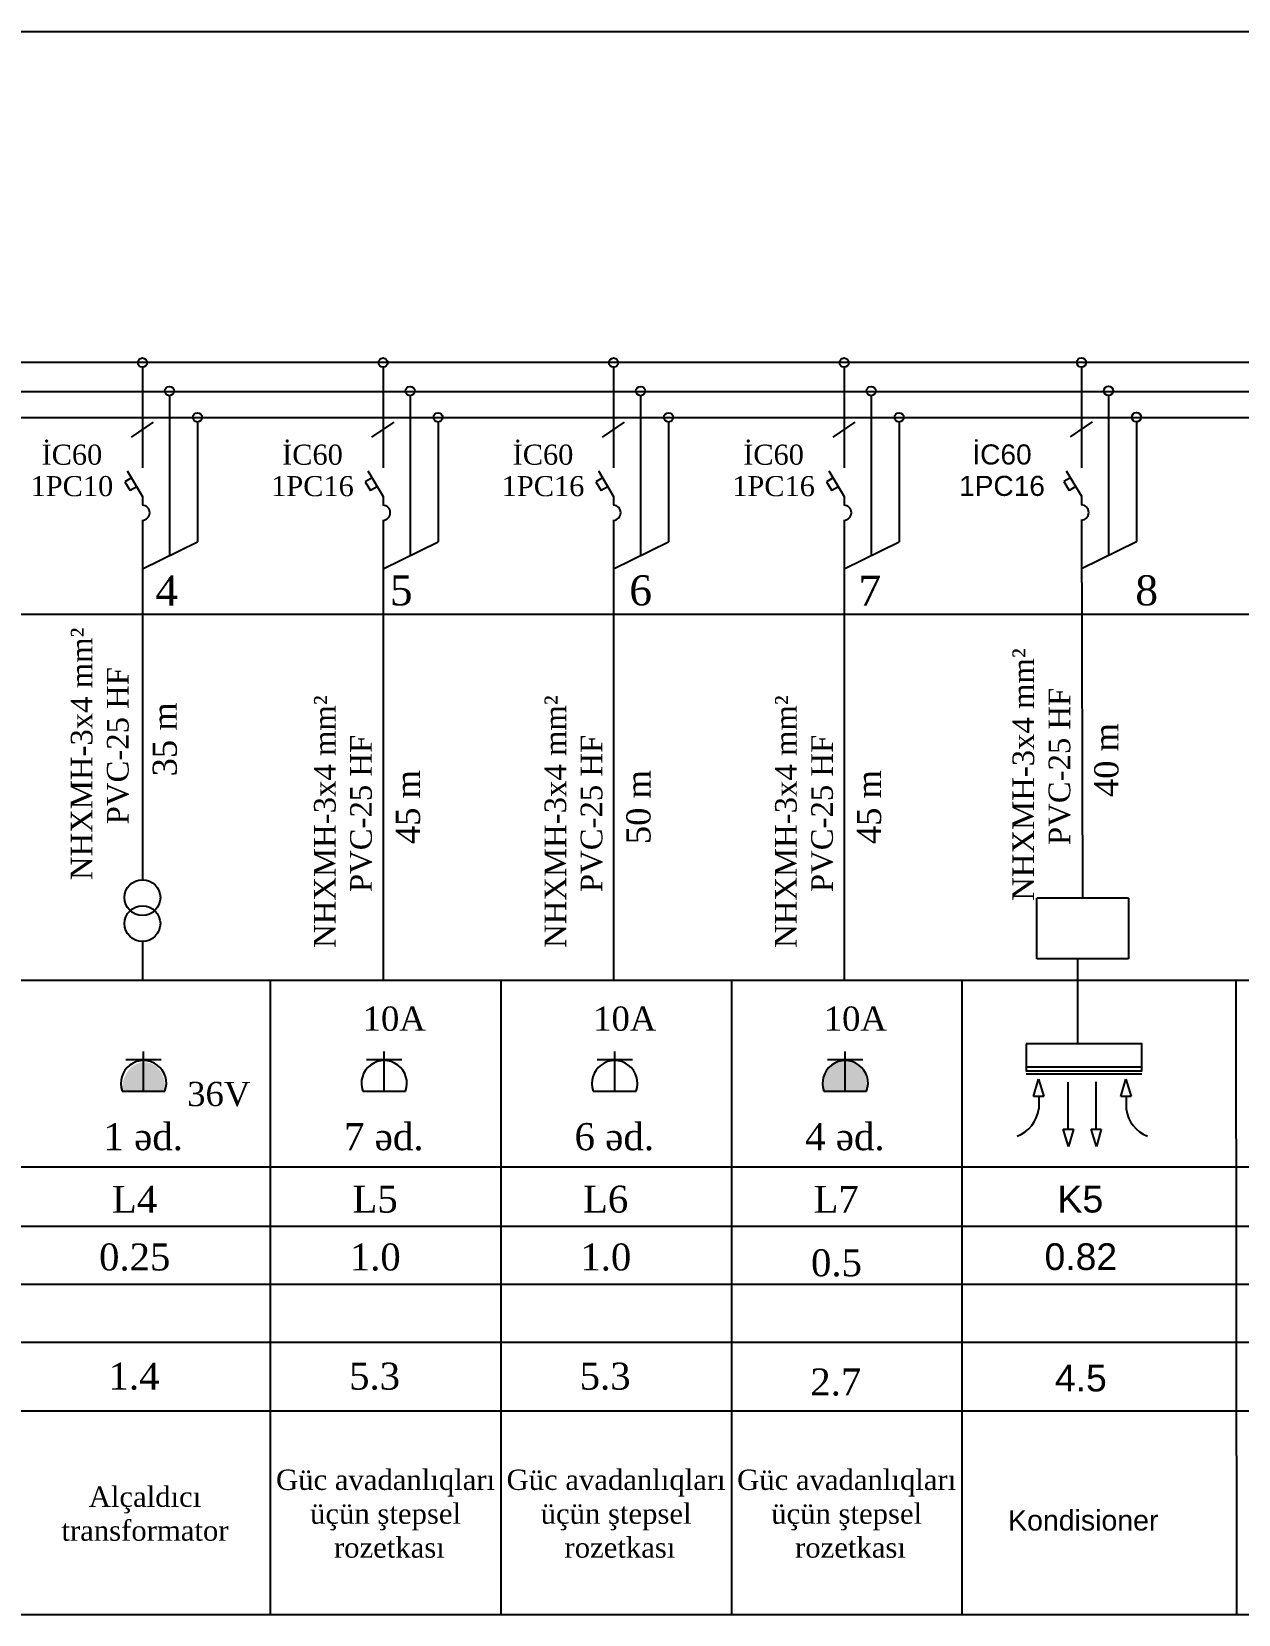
# Model space of a CAD drawing. Header units: millimetres. Extents: x 42452 to 2852333, y -419346 to 834876.
# Drawn here: x 2458317 to 2467749, y 219864 to 232238 of the extents above; entities that cross this region are included whole.
import ezdxf

# ---------------------------------------------------------------- set-up
doc = ezdxf.new("R2010")
doc.units = ezdxf.units.MM
for name, color, linetype in [('1111', 7, 'Continuous'), ('Elektrik isiqlandirma_Lightening.ET-XET', 7, 'Continuous'), ('Схема', 7, 'Continuous')]:
    doc.layers.add(name, color=color, linetype=linetype)
doc.styles.add('Arial', font='arial.ttf', dxfattribs={"height": 200})
doc.styles.add('GENERATED_STYLE_3', font='ARIAALB2.TTF')

# ---------------------------------------------------------------- blocks, each defined once
blk = doc.blocks.new('cdvgjyfv fvuf ufu')
at = {"layer": '1111', "color": 0, "ltscale": 20}
for p, q in [((0, 0), (0, 840)), ((-375, 670), (375, 670)), ((-454, 0), (454, 0))]:
    blk.add_line(p, q, dxfattribs=at)
blk.add_arc((0, 165), 483, 340.0346, 199.9654, dxfattribs=at)
blk = doc.blocks.new('Line_167', base_point=(156363518, 84643528))
at = {"layer": 'Elektrik isiqlandirma_Lightening.ET-XET', "linetype": 'Continuous'}
blk.add_line((156363518, 84643483), (156363518, 84642531), dxfattribs=at)
blk.add_circle((156363518, 84643528), 44.2, dxfattribs=at)
blk = doc.blocks.new('Line_168', base_point=(156364038, 84643010))
at = {"layer": 'Elektrik isiqlandirma_Lightening.ET-XET', "linetype": 'Continuous'}
blk.add_line((156364038, 84642966), (156364038, 84641833), dxfattribs=at)
blk.add_circle((156364038, 84643010), 44.2, dxfattribs=at)
blk = doc.blocks.new('Line_169', base_point=(156363773, 84643259))
at = {"layer": 'Elektrik isiqlandirma_Lightening.ET-XET', "linetype": 'Continuous'}
blk.add_line((156363773, 84643215), (156363773, 84642531), dxfattribs=at)
blk.add_circle((156363773, 84643259), 44.2, dxfattribs=at)

msp = doc.modelspace()

# ---------------------------------------------------------------- hatches: boundary and pattern name
at = {"lineweight": 25}
h = msp.add_hatch(color=94, dxfattribs=at)
h.dxf.hatch_style = 1
edge = h.paths.add_edge_path()
edge.add_ellipse((2459192.27426, 223964.88415), major_axis=(-0.69251, 214.48899), ratio=0.7800494912, start_angle=-0.184986309, end_angle=93.222882927)
edge.add_line((2459025.15379, 223954.93233), (2459192.27426, 223954.93233))
edge.add_line((2459192.27426, 223954.93233), (2459192.27426, 224179.37353))
edge = h.paths.add_edge_path()
edge.add_ellipse((2459192.27426, 223964.88415), major_axis=(30.76308, 213.7366), ratio=0.7742148513, start_angle=274.782458295, end_angle=368.190327531)
edge.add_line((2459192.27426, 224179.37353), (2459192.27426, 223954.93233))
edge.add_line((2459192.27426, 223954.93233), (2459359.39473, 223954.93233))
h = msp.add_hatch(color=94, dxfattribs=at)
h.dxf.hatch_style = 1
edge = h.paths.add_edge_path()
edge.add_ellipse((2464676.44718, 223964.88415), major_axis=(-37.46842, 228.25021), ratio=0.7219488256, start_angle=350.677751602, end_angle=444.085620837)
edge.add_line((2464509.32671, 223954.93233), (2464676.44718, 223954.93233))
edge.add_line((2464676.44718, 223954.93233), (2464676.44718, 224193.45092))
edge = h.paths.add_edge_path()
edge.add_ellipse((2464676.44718, 223964.88415), major_axis=(31.61015, 228.31743), ratio=0.7252855864, start_angle=-85.525476242, end_angle=7.882392994)
edge.add_line((2464676.44718, 224193.45092), (2464676.44718, 223954.93233))
edge.add_line((2464676.44718, 223954.93233), (2464843.56765, 223954.93233))

# ---------------------------------------------------------------- linework, layer by layer
for p, q in [((2466173.12999, 224987.65042), (2466173.12999, 225463.95853)), ((2466890.2407, 225463.95853), (2466173.12999, 225463.95853)), ((2466890.2407, 225463.95853), (2466890.2407, 224987.65042)), ((2466890.2407, 224987.65042), (2466173.12999, 224987.65042)), ((2466089.95177, 224143.95863), (2466994.34521, 224143.95863)), ((2466089.95177, 224113.87005), (2466994.34521, 224113.87005)), ((2466089.95177, 224089.09781), (2466994.34521, 224089.09781)), ((2466148.77472, 223913.14408), (2466186.02135, 224049.27982)), ((2466186.02135, 224049.27982), (2466228.04635, 223913.14408)), ((2466419.63516, 223658.03184), (2466419.63516, 224025.71981)), ((2466638.1508, 223658.03184), (2466638.1508, 224028.1805)), ((2466831.61175, 223913.14408), (2466868.85838, 224049.27982)), ((2466868.85838, 224049.27982), (2466910.88338, 223913.14408)), ((2466228.04635, 223913.14408), (2466148.77472, 223913.14408)), ((2466188.41054, 223913.14408), (2466188.41054, 223814.93123)), ((2466910.88338, 223913.14408), (2466831.61175, 223913.14408)), ((2466871.24757, 223913.14408), (2466871.24757, 223814.93123)), ((2466422.02435, 223521.8961), (2466379.99935, 223658.03184)), ((2466379.99935, 223658.03184), (2466459.27098, 223658.03184)), ((2466459.27098, 223658.03184), (2466422.02435, 223521.8961)), ((2466640.53999, 223521.8961), (2466598.51499, 223658.03184)), ((2466598.51499, 223658.03184), (2466677.78662, 223658.03184)), ((2466677.78662, 223658.03184), (2466640.53999, 223521.8961))]:
    msp.add_line(p, q)
at = {"linetype": 'Continuous'}
msp.add_line((2467737.87181, 219864.47835), (2467732.22218, 224821.47835), dxfattribs=at)
msp.add_lwpolyline([(2466089.95177, 224324.07403), (2466089.95177, 224113.87005), (2466994.34521, 224113.87005), (2466994.34521, 224324.07403)], close=True)
msp.add_lwpolyline([(2466089.95177, 224324.07403), (2466089.95177, 224113.87005), (2466994.34521, 224113.87005), (2466994.34521, 224324.07403)], close=True)
at = {"color": 0}
for centre in [(2459183.4794, 225467.78222), (2459183.4794, 225263.94595)]:
    msp.add_circle(centre, 139.77403, dxfattribs=at)
at = {"linetype": 'Continuous'}
for centre in [(2459180.40073, 228476.69924), (2461060.71496, 228476.69924), (2462862.64431, 228476.69924), (2464664.57365, 228476.69924)]:
    msp.add_arc(centre, 59.57369, 272.96227837, 87.03772163, dxfattribs=at)
for centre, start, end in [((2465922.00256, 223852.01019), 291.648370604, 352.076411443), ((2467137.65554, 223852.01019), 187.923588611, 248.351629396)]:
    msp.add_arc(centre, 268.97594, start, end)
at = {"layer": 'Elektrik isiqlandirma_Lightening.ET-XET', "linetype": 'Continuous'}
for p, q in [((2452387.12875, 232238.2292), (2479752.88729, 232238.2292)), ((2452641.1767, 229654.38524), (2478518.74224, 229654.38524)), ((2452641.1767, 229424.52614), (2478518.74224, 229424.52614)), ((2452641.1767, 229220.7874), (2478518.74224, 229220.7874)), ((2459097.12803, 229068.74554), (2459269.476, 229185.78913)), ((2460977.44226, 229068.74554), (2461149.79024, 229185.78913)), ((2462779.3716, 229068.74554), (2462951.71958, 229185.78913)), ((2464581.30095, 229068.74554), (2464753.64893, 229185.78913)), ((2459394.51226, 228826.67428), (2459394.51226, 228142.56147)), ((2461274.8265, 228826.67428), (2461274.8265, 228142.56147)), ((2463076.75584, 228826.67428), (2463076.75584, 228142.56147)), ((2464878.68519, 228826.67428), (2464878.68519, 228142.56147)), ((2459097.27523, 228748.80319), (2459044.81027, 228719.2374)), ((2459044.81027, 228719.2374), (2459086.08825, 228649.85215)), ((2459064.58446, 228803.75398), (2459183.4794, 228603.90034)), ((2460977.58947, 228748.80319), (2460925.1245, 228719.2374)), ((2460925.1245, 228719.2374), (2460966.40248, 228649.85215)), ((2460944.89869, 228803.75398), (2461063.79363, 228603.90034)), ((2462779.51881, 228748.80319), (2462727.05385, 228719.2374)), ((2462727.05385, 228719.2374), (2462768.33183, 228649.85215)), ((2462746.82804, 228803.75398), (2462865.72298, 228603.90034)), ((2464581.44816, 228748.80319), (2464528.98319, 228719.2374)), ((2464528.98319, 228719.2374), (2464570.26117, 228649.85215)), ((2464548.75738, 228803.75398), (2464667.65232, 228603.90034)), ((2459138.55322, 228679.41794), (2459086.08825, 228649.85215)), ((2459183.4794, 228603.90034), (2459183.4794, 228536.19332)), ((2461018.86745, 228679.41794), (2460966.40248, 228649.85215)), ((2461063.79363, 228603.90034), (2461063.79363, 228536.19332)), ((2462820.79679, 228679.41794), (2462768.33183, 228649.85215)), ((2462865.72298, 228603.90034), (2462865.72298, 228536.19332)), ((2464622.72614, 228679.41794), (2464570.26117, 228649.85215)), ((2464667.65232, 228603.90034), (2464667.65232, 228536.19332)), ((2459183.4794, 228420.80043), (2459183.4794, 225607.55624)), ((2461063.79363, 228420.80043), (2461063.79363, 224821.47835)), ((2462865.72298, 228420.80043), (2462865.72298, 224821.47835)), ((2464667.65232, 228420.80043), (2464667.65232, 224821.47835)), ((2466522.94486, 228422.75635), (2466531.68535, 225463.95853)), ((2459183.4794, 228038.37543), (2459613.13592, 228250.49505)), ((2461063.79363, 228038.37543), (2461493.45015, 228250.49505)), ((2462865.72298, 228038.37543), (2463295.3795, 228250.49505)), ((2464667.65232, 228038.37543), (2465097.30884, 228250.49505)), ((2479752.88729, 227680.95881), (2449025.24083, 227680.95881)), ((2459183.4794, 225124.17192), (2459183.4794, 224821.47835)), ((2466494.78813, 224324.07403), (2466494.78813, 224987.65042)), ((2449020.4441, 224821.47835), (2479752.88729, 224821.47835)), ((2460185.47678, 219863.60175), (2460185.47678, 224821.47835)), ((2461987.40612, 219863.60175), (2461987.40612, 224821.47835)), ((2463789.33547, 219863.60175), (2463789.33547, 224821.47835)), ((2465591.26481, 219863.60175), (2465591.26481, 224821.47835)), ((2449762.59087, 223362.2791), (2479752.88729, 223362.2791)), ((2449762.59087, 222897.47203), (2479752.88729, 222897.47203)), ((2449762.59087, 222444.36135), (2479752.88729, 222444.36135)), ((2449762.59087, 221992.12863), (2479752.88729, 221992.12863)), ((2449762.59087, 221455.39816), (2479752.88729, 221455.39816)), ((2449020.4441, 219863.60175), (2479752.88729, 219863.60175))]:
    msp.add_line(p, q, dxfattribs=at)
at = {"layer": 'Схема', "color": 7, "linetype": 'Continuous'}
for p, q in [((2466436.63282, 229070.4047), (2466608.9023, 229187.39498)), ((2466733.88161, 228828.4437), (2466733.88161, 228144.64248)), ((2466436.77996, 228750.60808), (2466384.33889, 228721.05575)), ((2466384.33889, 228721.05575), (2466425.59807, 228651.7021)), ((2466404.10408, 228805.53383), (2466522.94486, 228605.77122)), ((2466478.03914, 228681.25443), (2466425.59807, 228651.7021)), ((2466522.94486, 228605.77122), (2466522.94486, 228538.09505)), ((2466522.94486, 228040.50389), (2466952.40569, 228252.5269))]:
    msp.add_line(p, q, dxfattribs=at)
msp.add_arc((2466519.86759, 228478.62806), 59.54656, 272.96227829, 87.03772171, dxfattribs=at)

# ---------------------------------------------------------------- block references
at = {"color": 94, "lineweight": 25, "xscale": 0.3684981411695097, "yscale": 0.3684966643921281, "zscale": 0.3684967944412932}
for p in [(2459192.27426, 223954.93233), (2461072.58849, 223954.93233), (2462874.51784, 223954.93233), (2464676.44718, 223954.93233)]:
    msp.add_blockref('cdvgjyfv fvuf ufu', p, dxfattribs=at)
at = {"layer": 'Elektrik isiqlandirma_Lightening.ET-XET', "linetype": 'Continuous', "xscale": 0.8259916270630292, "yscale": 0.8259916270630292, "zscale": 0.8259916270630292}
for name, p in [('Line_167', (2459183.30202, 229650.25016)), ('Line_167', (2461063.61625, 229650.25016)), ('Line_167', (2462865.54559, 229650.25016)), ('Line_167', (2464667.47494, 229650.25016)), ('Line_169', (2459394.51226, 229428.43074)), ('Line_169', (2461274.8265, 229428.43074)), ('Line_169', (2463076.75584, 229428.43074)), ('Line_169', (2464878.68519, 229428.43074)), ('Line_168', (2459613.13592, 229222.48605)), ('Line_168', (2461493.45015, 229222.48605)), ('Line_168', (2463295.3795, 229222.48605)), ('Line_168', (2465097.30884, 229222.48605))]:
    msp.add_blockref(name, p, dxfattribs=at)
at = {"layer": 'Схема', "color": 7, "linetype": 'Continuous', "xscale": 0.8256154141052893, "yscale": 0.8256154141052893, "zscale": 0.8256154141052893}
for name, p in [('Line_167', (2466522.76756, 229651.64447)), ('Line_169', (2466733.88161, 229429.92608)), ('Line_168', (2466952.40569, 229224.07518))]:
    msp.add_blockref(name, p, dxfattribs=at)

# ---------------------------------------------------------------- texts
at = {"color": 7, "linetype": 'Continuous', "insert": (2466536.75015, 220597.31383), "char_height": 159.2317163, "width": 2089.7514815, "attachment_point": 5, "style": 'Arial'}
msp.add_mtext('{\\C0;Kondisioner}', dxfattribs=at)
at = {"layer": 'Elektrik isiqlandirma_Lightening.ET-XET', "linetype": 'Continuous', "char_height": 157.0550408, "width": 831.0558875, "attachment_point": 5, "line_spacing_factor": 0.938829, "style": 'GENERATED_STYLE_3'}
for s, insert in [('\\A1;{\\fTimes New Roman|b0|i0|c204|p18;İC60\\P1PC10}', (2458631.96027, 228806.70607)), ('\\A1;{\\fTimes New Roman|b0|i0|c204|p18;İC60\\P1PC16}', (2460512.2745, 228806.70607)), ('\\A1;{\\fTimes New Roman|b0|i0|c204|p18;İC60\\P1PC16}', (2462314.20385, 228806.70607)), ('\\A1;{\\fTimes New Roman|b0|i0|c204|p18;İC60\\P1PC16}', (2464116.13319, 228806.70607))]:
    msp.add_mtext(s, dxfattribs=dict(at, insert=insert))
at = {"layer": 'Elektrik isiqlandirma_Lightening.ET-XET', "color": 3, "linetype": 'Continuous', "attachment_point": 5, "style": 'GENERATED_STYLE_3'}
for s, insert, char_height, width in [('\\A1;{\\fTimes New Roman|b0|i0|c204|p18;4}', (2459372.85648, 227868.25576), 235.0916651, 596.7848819), ('\\A1;{\\fTimes New Roman|b0|i0|c204|p18;5}', (2461205.98272, 227868.25575), 235.0916651, 596.7848819), ('\\A1;{\\fTimes New Roman|b0|i0|c204|p18;6}', (2463077.23903, 227868.25576), 235.0916651, 596.7848819), ('\\A1;{\\fTimes New Roman|b0|i0|c204|p18;7}', (2464868.71809, 227868.25576), 235.0916651, 596.7848819), ('\\A1;{\\fTimes New Roman|b0|i0|c204|p18;8}', (2467032.31256, 227868.25576), 235.0916651, 596.7848819), ('\\A1;{\\fTimes New Roman|b0|i0|c238|p18;L4}', (2459121.43845, 223108.44162), 210.7009078, 331.3184427), ('\\A1;{\\fTimes New Roman|b0|i0|c238|p18;L\\fTimes New Roman|b0|i0|c0|p18;5}', (2461001.75268, 223108.44162), 210.7009078, 788.9746765), ('\\A1;{\\fTimes New Roman|b0|i0|c238|p18;L\\fTimes New Roman|b0|i0|c0|p18;6}', (2462803.68202, 223108.44162), 210.7009078, 331.3184427), ('\\A1;{\\fTimes New Roman|b0|i0|c238|p18;L\\fTimes New Roman|b0|i0|c0|p18;7}', (2464605.61137, 223108.44162), 210.7009078, 331.3184427)]:
    msp.add_mtext(s, dxfattribs=dict(at, insert=insert, char_height=char_height, width=width))
at = {"layer": 'Elektrik isiqlandirma_Lightening.ET-XET', "linetype": 'Continuous', "rotation": 90, "style": 'GENERATED_STYLE_3'}
for s, insert, char_height, attachment_point in [('{\\fTimes New Roman|b0|i0|c238|p18;\\C7; \\fTimes New Roman|b0|i0|c204|p18;\\C0;NHXMH-3х\\fTimes New Roman|b0|i0|c238|p18;4\\C7; mm²\\fTimes New Roman|b0|i0|c204|p18;\\C0;\\P\\fTimes New Roman|b0|i0|c238|p18;\\C7;   PVC-25 \\fTimes New Roman|b0|i0|c204|p18;\\C0;H\\fTimes New Roman|b0|i0|c238|p18;\\C7;F}', (2458623.22812, 226559.57811), 169.41656126, 2), ('{\\fTimes New Roman|b0|i0|c238|p18;\\C7; \\fTimes New Roman|b0|i0|c204|p18;\\C0;NHXMH-3х\\fTimes New Roman|b0|i0|c238|p18;4\\C7; mm²\\fTimes New Roman|b0|i0|c204|p18;\\C0;\\P\\fTimes New Roman|b0|i0|c238|p18;\\C7;   PVC-25 \\fTimes New Roman|b0|i0|c204|p18;\\C0;H\\fTimes New Roman|b0|i0|c238|p18;\\C7;F}', (2465983.04561, 226397.67076), 169.41656126, 2), ('\\A1;{\\fTimes New Roman|b0|i0|c204|p18;35 m}', (2459358.83503, 226415.594), 189.0809287, 4), ('{\\fTimes New Roman|b0|i0|c238|p18;\\C7; \\fTimes New Roman|b0|i0|c204|p18;\\C0;NHXMH-3х\\fTimes New Roman|b0|i0|c238|p18;4\\C7; mm²\\fTimes New Roman|b0|i0|c204|p18;\\C0;\\P\\fTimes New Roman|b0|i0|c238|p18;\\C7;   PVC-25 \\fTimes New Roman|b0|i0|c204|p18;\\C0;H\\fTimes New Roman|b0|i0|c238|p18;\\C7;F}', (2460523.89438, 226029.7526), 169.41656126, 2), ('{\\fTimes New Roman|b0|i0|c238|p18;\\C7; \\fTimes New Roman|b0|i0|c204|p18;\\C0;NHXMH-3х\\fTimes New Roman|b0|i0|c238|p18;4\\C7; mm²\\fTimes New Roman|b0|i0|c204|p18;\\C0;\\P\\fTimes New Roman|b0|i0|c238|p18;\\C7;   PVC-25 \\fTimes New Roman|b0|i0|c204|p18;\\C0;H\\fTimes New Roman|b0|i0|c238|p18;\\C7;F}', (2462325.82373, 226029.7526), 169.41656126, 2), ('{\\fTimes New Roman|b0|i0|c238|p18;\\C7; \\fTimes New Roman|b0|i0|c204|p18;\\C0;NHXMH-3х\\fTimes New Roman|b0|i0|c238|p18;4\\C7; mm²\\fTimes New Roman|b0|i0|c204|p18;\\C0;\\P\\fTimes New Roman|b0|i0|c238|p18;\\C7;   PVC-25 \\fTimes New Roman|b0|i0|c204|p18;\\C0;H\\fTimes New Roman|b0|i0|c238|p18;\\C7;F}', (2464127.75307, 226029.7526), 169.41656126, 2), ('\\A1;{\\fTimes New Roman|b0|i0|c204|p18;45 m}', (2461259.50129, 225885.76849), 189.0809287, 4), ('\\A1;{\\fTimes New Roman|b0|i0|c204|p18;50 m}', (2463061.43064, 225885.76849), 189.0809287, 4), ('\\A1;{\\fTimes New Roman|b0|i0|c204|p18;45 m}', (2464863.35998, 225885.76849), 189.0809287, 4)]:
    msp.add_mtext(s, dxfattribs=dict(at, insert=insert, char_height=char_height, attachment_point=attachment_point))
at = {"layer": 'Elektrik isiqlandirma_Lightening.ET-XET', "linetype": 'Continuous', "insert": (2466718.65252, 226253.68664), "char_height": 189.0809287, "width": 930.452065, "attachment_point": 4, "rotation": 90, "style": 'GENERATED_STYLE_3'}
msp.add_mtext('\\A1;{\\fTimes New Roman|b0|i0|c0|p18;4\\fTimes New Roman|b0|i0|c204|p18;0 m}', dxfattribs=at)
at = {"layer": 'Elektrik isiqlandirma_Lightening.ET-XET', "color": 7, "linetype": 'Continuous', "attachment_point": 5, "style": 'GENERATED_STYLE_3'}
for s, insert, char_height in [('\\A1;{\\fTimes New Roman|b0|i0|c204|p18;10\\fTimes New Roman|b0|i0|c238|p18;A}', (2461151.23636, 224519.71209), 189.8205617), ('\\A1;{\\fTimes New Roman|b0|i0|c204|p18;10\\fTimes New Roman|b0|i0|c238|p18;A}', (2462953.16571, 224519.71209), 189.8205617), ('\\A1;{\\fTimes New Roman|b0|i0|c204|p18;10\\fTimes New Roman|b0|i0|c238|p18;A}', (2464755.09505, 224519.71209), 189.8205617), ('\\A1;{\\fTimes New Roman|b0|i0|c238|p18;36V}', (2459779.75245, 223930.06342), 189.8205617), ('\\A1;{\\fTimes New Roman|b0|i0|c204|p18;1 \\fTimes New Roman|b0|i0|c238|p18;əd\\fTimes New Roman|b0|i0|c204|p18;.\\fTimes New Roman|b0|i0|c238|p18;  }', (2459189.28597, 223596.30564), 211.85324408), ('\\A1;{\\fTimes New Roman|b0|i0|c0|p18;7\\fTimes New Roman|b0|i0|c204|p18; \\fTimes New Roman|b0|i0|c238|p18;əd\\fTimes New Roman|b0|i0|c204|p18;.\\fTimes New Roman|b0|i0|c238|p18;  }', (2461069.60021, 223596.30564), 211.85324408), ('\\A1;{\\fTimes New Roman|b0|i0|c0|p18;6\\fTimes New Roman|b0|i0|c204|p18; \\fTimes New Roman|b0|i0|c238|p18;əd\\fTimes New Roman|b0|i0|c204|p18;.\\fTimes New Roman|b0|i0|c238|p18;  }', (2462871.52955, 223596.30564), 211.85324408), ('\\A1;{\\fTimes New Roman|b0|i0|c0|p18;4\\fTimes New Roman|b0|i0|c204|p18; \\fTimes New Roman|b0|i0|c238|p18;əd\\fTimes New Roman|b0|i0|c204|p18;.\\fTimes New Roman|b0|i0|c238|p18;  }', (2464673.4589, 223596.30564), 211.85324408), ('\\A1;{\\fArial|b0|i0|c238|p34;4\\fArial|b0|i0|c0|p34;.\\fArial|b0|i0|c238|p34;5}', (2466517.75965, 221709.46848), 208.70932)]:
    msp.add_mtext(s, dxfattribs=dict(at, insert=insert, char_height=char_height))
at = {"layer": 'Elektrik isiqlandirma_Lightening.ET-XET', "linetype": 'Continuous', "char_height": 210.7009078, "attachment_point": 5, "style": 'GENERATED_STYLE_3'}
for s, insert, width in [('\\A1;{\\fTimes New Roman|b0|i0|c0|p18;0.25}', (2459122.93621, 222655.53629), 816.2445015), ('\\A1;{\\fTimes New Roman|b0|i0|c0|p18;0.5}', (2464607.95975, 222609.96006), 979.6218653), ('\\A1;{\\fTimes New Roman|b0|i0|c0|p18;1.4}', (2459117.55373, 221723.91298), 712.0063638), ('\\A1;{\\fTimes New Roman|b0|i0|c204|p18;5.3}', (2460997.86796, 221723.91298), 712.0063638), ('\\A1;{\\fTimes New Roman|b0|i0|c204|p18;5.3}', (2462799.79731, 221723.91298), 712.0063638), ('\\A1;{\\fTimes New Roman|b0|i0|c0|p18;2.7}', (2464602.57726, 221678.33675), 712.0063638)]:
    msp.add_mtext(s, dxfattribs=dict(at, insert=insert, width=width))
for insert in [(2461003.25045, 222655.53629), (2462805.17979, 222655.53629)]:
    msp.add_mtext('\\A1;{\\fTimes New Roman|b0|i0|c204|p18;1.0}', dxfattribs=dict(at, insert=insert))
at = {"layer": 'Elektrik isiqlandirma_Lightening.ET-XET', "color": 7, "linetype": 'Continuous', "attachment_point": 5, "style": 'GENERATED_STYLE_3'}
for s, insert, char_height, width in [('\\A1;{\\fArial|b0|i0|c238|p34;0\\fArial|b0|i0|c0|p34;.\\fArial|b0|i0|c238|p34;82}', (2466517.75965, 222658.90999), 208.70932, 825.3756588), ('\\A1;{\\fTimes New Roman|b0|i0|c238|p18;Güc avadanlıqları \\fTimes New Roman|b0|i0|c204|p18;\\P\\fTimes New Roman|b0|i0|c238|p18;üçün ştepsel\\fTimes New Roman|b0|i0|c204|p18;\\P\\fTimes New Roman|b0|i0|c238|p18; rozetkası}', (2461083.46635, 220649.78559), 158.8918572, 10493.8101362), ('\\A1;{\\fTimes New Roman|b0|i0|c238|p18;Güc avadanlıqları \\fTimes New Roman|b0|i0|c204|p18;\\P\\fTimes New Roman|b0|i0|c238|p18;üçün ştepsel\\fTimes New Roman|b0|i0|c204|p18;\\P\\fTimes New Roman|b0|i0|c238|p18; rozetkası}', (2462885.3957, 220649.78559), 158.8918572, 10493.8101362), ('\\A1;{\\fTimes New Roman|b0|i0|c238|p18;Güc avadanlıqları \\fTimes New Roman|b0|i0|c204|p18;\\P\\fTimes New Roman|b0|i0|c238|p18;üçün ştepsel\\fTimes New Roman|b0|i0|c204|p18;\\P\\fTimes New Roman|b0|i0|c238|p18; rozetkası}', (2464687.32504, 220649.78559), 158.8918572, 10493.8101362), ('\\A1;{\\fTimes New Roman|b0|i0|c0|p18;Al\\fTimes New Roman|b0|i0|c238|p18;çaldıcı transformator}', (2459203.15212, 220649.78559), 158.8918572, 1457.368222)]:
    msp.add_mtext(s, dxfattribs=dict(at, insert=insert, char_height=char_height, width=width))
at = {"layer": 'Схема', "color": 7, "linetype": 'Continuous', "insert": (2465901.69622, 228808.48458), "char_height": 156.983507, "attachment_point": 5, "line_spacing_factor": 0.938829, "style": 'Arial'}
msp.add_mtext('\\A1;İC60\\P1PC16', dxfattribs=at)
at = {"layer": 'Схема', "color": 3, "linetype": 'Continuous', "insert": (2466513.56197, 223109.22186), "char_height": 210.6049403, "width": 331.1675377, "attachment_point": 5, "style": 'Arial'}
msp.add_mtext('\\A1;K{\\fArial|b0|i0|c238|p34;5}', dxfattribs=at)

doc.saveas('drawing.dxf')
